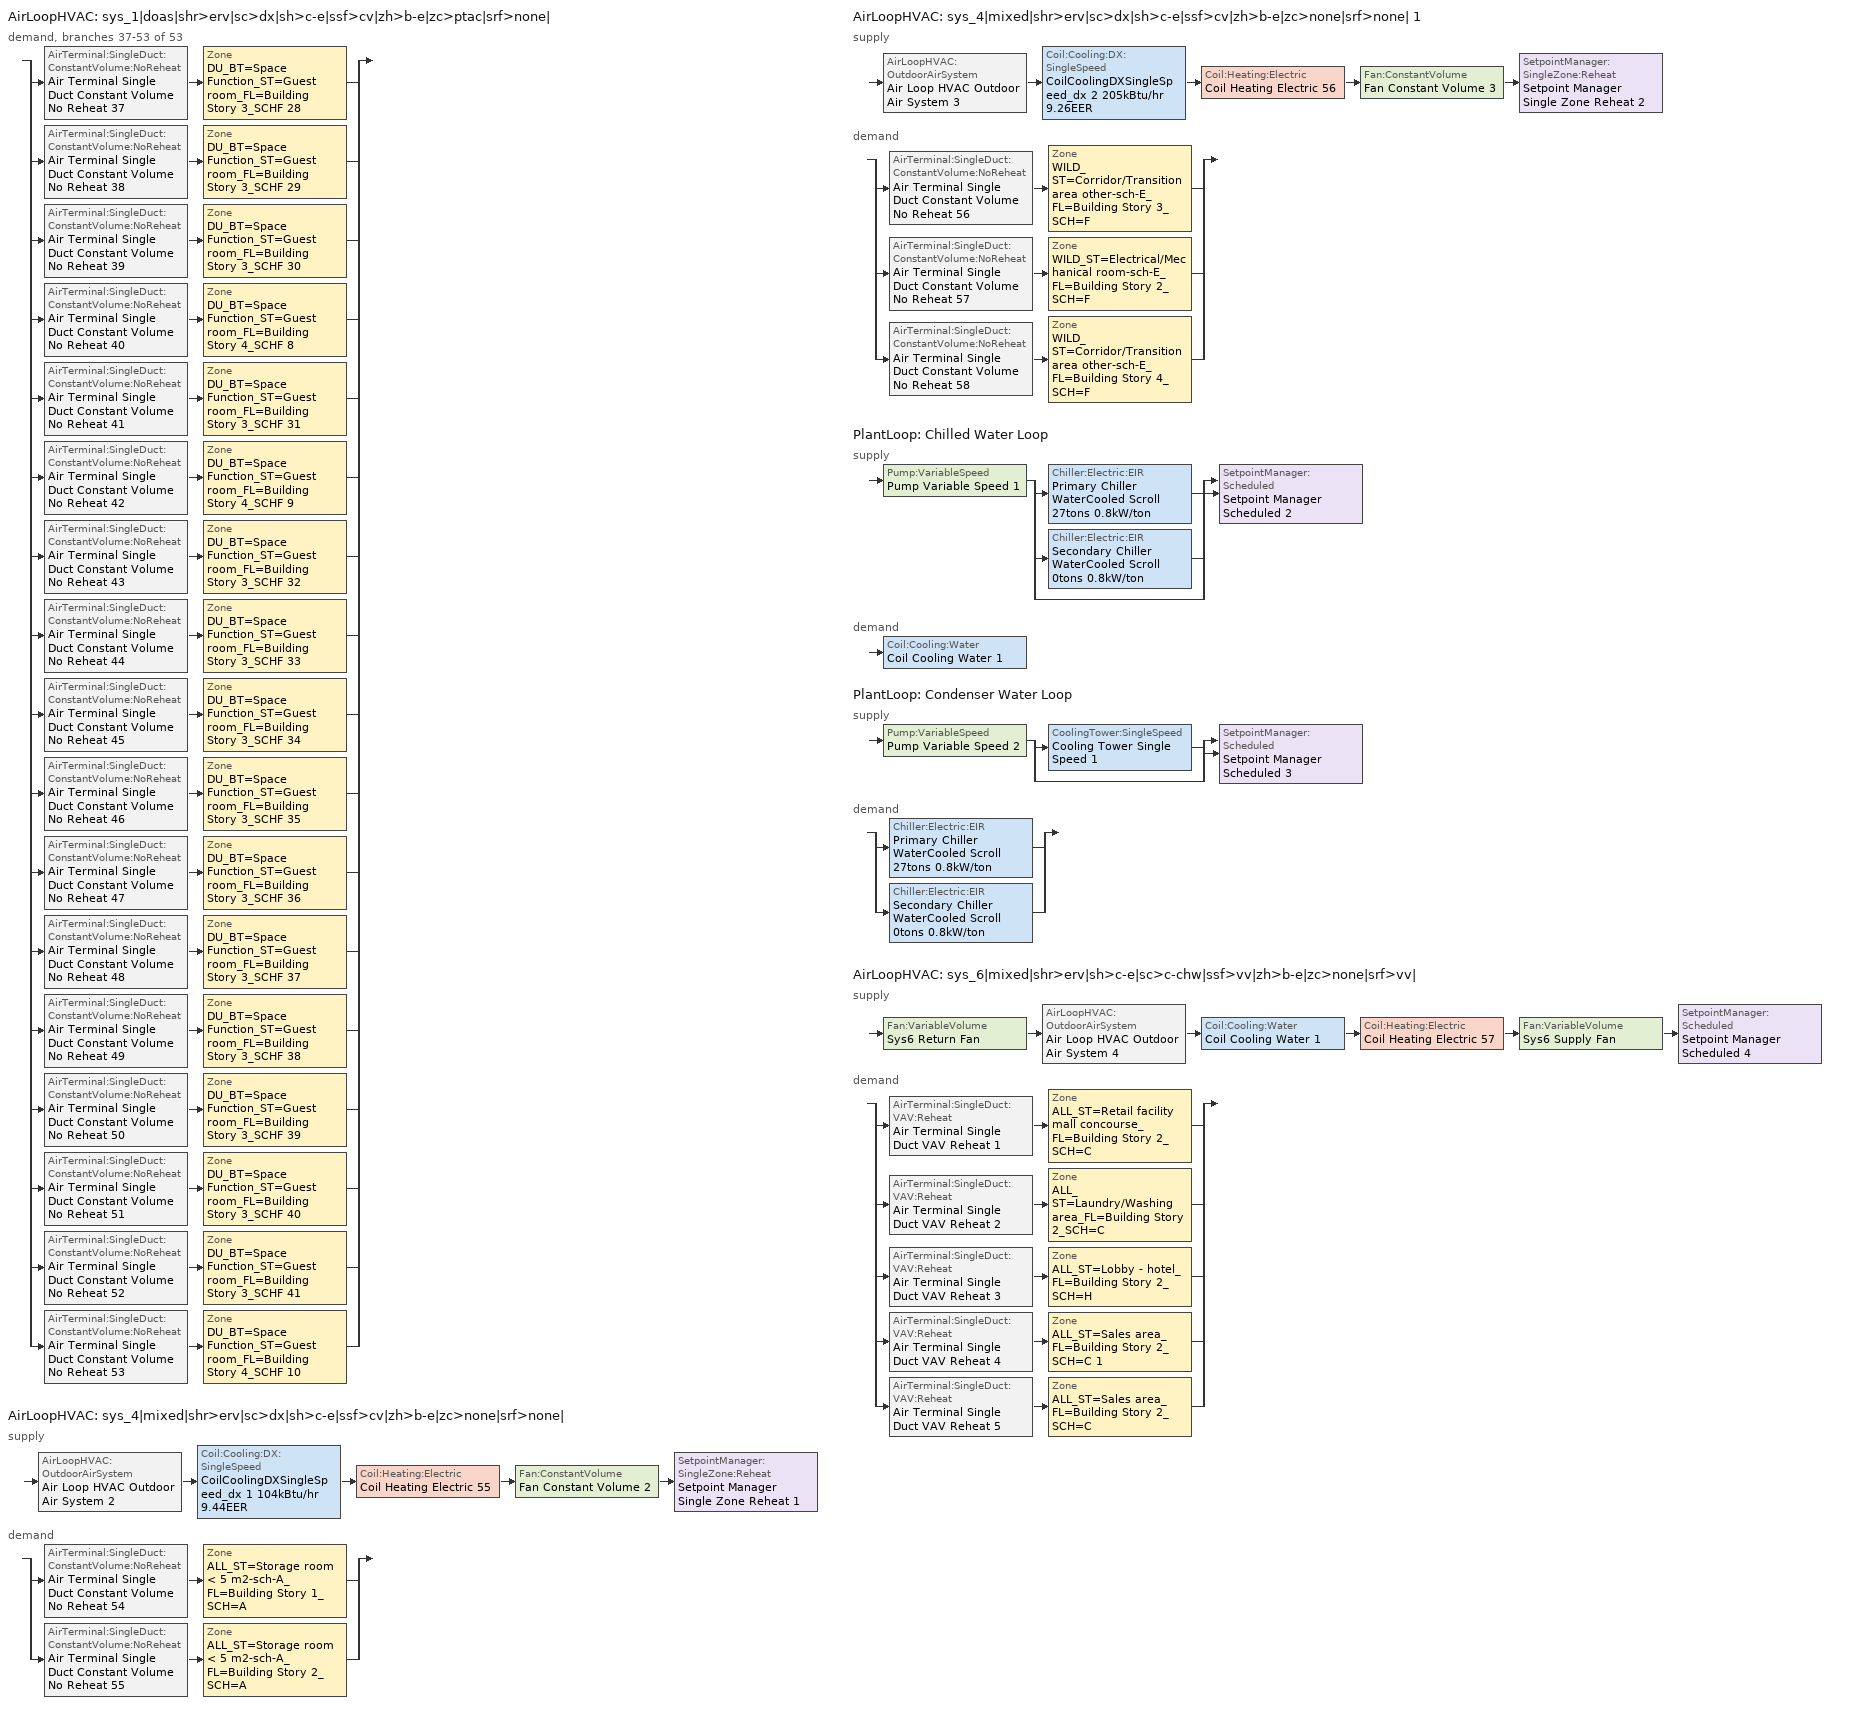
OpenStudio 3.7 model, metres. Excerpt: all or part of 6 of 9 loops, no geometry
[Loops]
AirLoopHVAC 'sys_1|doas|shr>erv|sc>dx|sh>c-e|ssf>cv|zh>b-e|zc>ptac|srf>none|'
 demand, branches 37-53 of 53: split
  | AirTerminal:SingleDuct:ConstantVolume:NoReheat 'Air Terminal Single Duct Constant Volume No Reheat 37' > Zone 'DU_BT=Space Function_ST=Guest room_FL=Building Story 3_SCHF 28'
  | AirTerminal:SingleDuct:ConstantVolume:NoReheat 'Air Terminal Single Duct Constant Volume No Reheat 38' > Zone 'DU_BT=Space Function_ST=Guest room_FL=Building Story 3_SCHF 29'
  | AirTerminal:SingleDuct:ConstantVolume:NoReheat 'Air Terminal Single Duct Constant Volume No Reheat 39' > Zone 'DU_BT=Space Function_ST=Guest room_FL=Building Story 3_SCHF 30'
  | AirTerminal:SingleDuct:ConstantVolume:NoReheat 'Air Terminal Single Duct Constant Volume No Reheat 40' > Zone 'DU_BT=Space Function_ST=Guest room_FL=Building Story 4_SCHF 8'
  | AirTerminal:SingleDuct:ConstantVolume:NoReheat 'Air Terminal Single Duct Constant Volume No Reheat 41' > Zone 'DU_BT=Space Function_ST=Guest room_FL=Building Story 3_SCHF 31'
  | AirTerminal:SingleDuct:ConstantVolume:NoReheat 'Air Terminal Single Duct Constant Volume No Reheat 42' > Zone 'DU_BT=Space Function_ST=Guest room_FL=Building Story 4_SCHF 9'
  | AirTerminal:SingleDuct:ConstantVolume:NoReheat 'Air Terminal Single Duct Constant Volume No Reheat 43' > Zone 'DU_BT=Space Function_ST=Guest room_FL=Building Story 3_SCHF 32'
  | AirTerminal:SingleDuct:ConstantVolume:NoReheat 'Air Terminal Single Duct Constant Volume No Reheat 44' > Zone 'DU_BT=Space Function_ST=Guest room_FL=Building Story 3_SCHF 33'
  | AirTerminal:SingleDuct:ConstantVolume:NoReheat 'Air Terminal Single Duct Constant Volume No Reheat 45' > Zone 'DU_BT=Space Function_ST=Guest room_FL=Building Story 3_SCHF 34'
  | AirTerminal:SingleDuct:ConstantVolume:NoReheat 'Air Terminal Single Duct Constant Volume No Reheat 46' > Zone 'DU_BT=Space Function_ST=Guest room_FL=Building Story 3_SCHF 35'
  | AirTerminal:SingleDuct:ConstantVolume:NoReheat 'Air Terminal Single Duct Constant Volume No Reheat 47' > Zone 'DU_BT=Space Function_ST=Guest room_FL=Building Story 3_SCHF 36'
  | AirTerminal:SingleDuct:ConstantVolume:NoReheat 'Air Terminal Single Duct Constant Volume No Reheat 48' > Zone 'DU_BT=Space Function_ST=Guest room_FL=Building Story 3_SCHF 37'
  | AirTerminal:SingleDuct:ConstantVolume:NoReheat 'Air Terminal Single Duct Constant Volume No Reheat 49' > Zone 'DU_BT=Space Function_ST=Guest room_FL=Building Story 3_SCHF 38'
  | AirTerminal:SingleDuct:ConstantVolume:NoReheat 'Air Terminal Single Duct Constant Volume No Reheat 50' > Zone 'DU_BT=Space Function_ST=Guest room_FL=Building Story 3_SCHF 39'
  | AirTerminal:SingleDuct:ConstantVolume:NoReheat 'Air Terminal Single Duct Constant Volume No Reheat 51' > Zone 'DU_BT=Space Function_ST=Guest room_FL=Building Story 3_SCHF 40'
  | AirTerminal:SingleDuct:ConstantVolume:NoReheat 'Air Terminal Single Duct Constant Volume No Reheat 52' > Zone 'DU_BT=Space Function_ST=Guest room_FL=Building Story 3_SCHF 41'
  | AirTerminal:SingleDuct:ConstantVolume:NoReheat 'Air Terminal Single Duct Constant Volume No Reheat 53' > Zone 'DU_BT=Space Function_ST=Guest room_FL=Building Story 4_SCHF 10'
AirLoopHVAC 'sys_4|mixed|shr>erv|sc>dx|sh>c-e|ssf>cv|zh>b-e|zc>none|srf>none|'
 supply: AirLoopHVAC:OutdoorAirSystem 'Air Loop HVAC Outdoor Air System 2' > Coil:Cooling:DX:SingleSpeed 'CoilCoolingDXSingleSpeed_dx 1 104kBtu/hr 9.44EER' > Coil:Heating:Electric 'Coil Heating Electric 55' > Fan:ConstantVolume 'Fan Constant Volume 2' > SetpointManager:SingleZone:Reheat 'Setpoint Manager Single Zone Reheat 1'
 demand: split
  | AirTerminal:SingleDuct:ConstantVolume:NoReheat 'Air Terminal Single Duct Constant Volume No Reheat 54' > Zone 'ALL_ST=Storage room < 5 m2-sch-A_FL=Building Story 1_SCH=A'
  | AirTerminal:SingleDuct:ConstantVolume:NoReheat 'Air Terminal Single Duct Constant Volume No Reheat 55' > Zone 'ALL_ST=Storage room < 5 m2-sch-A_FL=Building Story 2_SCH=A'
AirLoopHVAC 'sys_4|mixed|shr>erv|sc>dx|sh>c-e|ssf>cv|zh>b-e|zc>none|srf>none| 1'
 supply: AirLoopHVAC:OutdoorAirSystem 'Air Loop HVAC Outdoor Air System 3' > Coil:Cooling:DX:SingleSpeed 'CoilCoolingDXSingleSpeed_dx 2 205kBtu/hr 9.26EER' > Coil:Heating:Electric 'Coil Heating Electric 56' > Fan:ConstantVolume 'Fan Constant Volume 3' > SetpointManager:SingleZone:Reheat 'Setpoint Manager Single Zone Reheat 2'
 demand: split
  | AirTerminal:SingleDuct:ConstantVolume:NoReheat 'Air Terminal Single Duct Constant Volume No Reheat 56' > Zone 'WILD_ST=Corridor/Transition area other-sch-E_FL=Building Story 3_SCH=F'
  | AirTerminal:SingleDuct:ConstantVolume:NoReheat 'Air Terminal Single Duct Constant Volume No Reheat 57' > Zone 'WILD_ST=Electrical/Mechanical room-sch-E_FL=Building Story 2_SCH=F'
  | AirTerminal:SingleDuct:ConstantVolume:NoReheat 'Air Terminal Single Duct Constant Volume No Reheat 58' > Zone 'WILD_ST=Corridor/Transition area other-sch-E_FL=Building Story 4_SCH=F'
PlantLoop 'Chilled Water Loop'
 supply: Pump:VariableSpeed 'Pump Variable Speed 1' > split
  | Chiller:Electric:EIR 'Primary Chiller WaterCooled Scroll 27tons 0.8kW/ton'
  | Chiller:Electric:EIR 'Secondary Chiller WaterCooled Scroll 0tons 0.8kW/ton'
  | bypass
  join > SetpointManager:Scheduled 'Setpoint Manager Scheduled 2'
 demand: Coil:Cooling:Water 'Coil Cooling Water 1'
PlantLoop 'Condenser Water Loop'
 supply: Pump:VariableSpeed 'Pump Variable Speed 2' > split
  | CoolingTower:SingleSpeed 'Cooling Tower Single Speed 1'
  | bypass
  join > SetpointManager:Scheduled 'Setpoint Manager Scheduled 3'
 demand: split
  | Chiller:Electric:EIR 'Primary Chiller WaterCooled Scroll 27tons 0.8kW/ton'
  | Chiller:Electric:EIR 'Secondary Chiller WaterCooled Scroll 0tons 0.8kW/ton'
AirLoopHVAC 'sys_6|mixed|shr>erv|sh>c-e|sc>c-chw|ssf>vv|zh>b-e|zc>none|srf>vv|'
 supply: Fan:VariableVolume 'Sys6 Return Fan' > AirLoopHVAC:OutdoorAirSystem 'Air Loop HVAC Outdoor Air System 4' > Coil:Cooling:Water 'Coil Cooling Water 1' > Coil:Heating:Electric 'Coil Heating Electric 57' > Fan:VariableVolume 'Sys6 Supply Fan' > SetpointManager:Scheduled 'Setpoint Manager Scheduled 4'
 demand: split
  | AirTerminal:SingleDuct:VAV:Reheat 'Air Terminal Single Duct VAV Reheat 1' > Zone 'ALL_ST=Retail facility mall concourse_FL=Building Story 2_SCH=C'
  | AirTerminal:SingleDuct:VAV:Reheat 'Air Terminal Single Duct VAV Reheat 2' > Zone 'ALL_ST=Laundry/Washing area_FL=Building Story 2_SCH=C'
  | AirTerminal:SingleDuct:VAV:Reheat 'Air Terminal Single Duct VAV Reheat 3' > Zone 'ALL_ST=Lobby - hotel_FL=Building Story 2_SCH=H'
  | AirTerminal:SingleDuct:VAV:Reheat 'Air Terminal Single Duct VAV Reheat 4' > Zone 'ALL_ST=Sales area_FL=Building Story 2_SCH=C 1'
  | AirTerminal:SingleDuct:VAV:Reheat 'Air Terminal Single Duct VAV Reheat 5' > Zone 'ALL_ST=Sales area_FL=Building Story 2_SCH=C'
[Sizing:Zone] Zone Cooling Design Supply Air Temperature Input Method=TemperatureDifference; Zone Cooling Design Supply Air Temperature {C}=14; Zone Cooling Design Supply Air Temperature Difference {deltaC}=11; Zone Heating Design Supply Air Temperature Input Method=TemperatureDifference; Zone Heating Design Supply Air Temperature {C}=40; Zone Heating Design Supply Air Temperature Difference {deltaC}=21; Zone Cooling Design Supply Air Humidity Ratio {kg-H2O/kg-air}=0.0085; Zone Heating Design Supply Air Humidity Ratio {kg-H2O/kg-air}=0.008; Zone Heating Sizing Factor=1.3; Zone Cooling Sizing Factor=1.1; Cooling Design Air Flow Method=DesignDay; Heating Design Air Flow Method=DesignDay; Account for Dedicated Outdoor Air System=No; Dedicated Outdoor Air System Control Strategy=NeutralSupplyAir; Dedicated Outdoor Air Low Setpoint Temperature for Design {C}=autosize; Dedicated Outdoor Air High Setpoint Temperature for Design {C}=autosize; Zone Load Sizing Method=Sensible Load Only No Latent Load; Zone Latent Cooling Design Supply Air Humidity Ratio Input Method=HumidityRatioDifference; Zone Cooling Design Supply Air Humidity Ratio Difference {kgWater/kgDryAir}=0.005; Zone Latent Heating Design Supply Air Humidity Ratio Input Method=HumidityRatioDifference; Zone Humidification Design Supply Air Humidity Ratio Difference {kgWater/kgDryAir}=0.005
DU_BT=Space Function_ST=Guest room_FL=Building Story 3_SCHF 28; DU_BT=Space Function_ST=Guest room_FL=Building Story 3_SCHF 29; DU_BT=Space Function_ST=Guest room_FL=Building Story 3_SCHF 30; DU_BT=Space Function_ST=Guest room_FL=Building Story 4_SCHF 8; DU_BT=Space Function_ST=Guest room_FL=Building Story 3_SCHF 31; DU_BT=Space Function_ST=Guest room_FL=Building Story 4_SCHF 9; DU_BT=Space Function_ST=Guest room_FL=Building Story 3_SCHF 32; DU_BT=Space Function_ST=Guest room_FL=Building Story 3_SCHF 33; DU_BT=Space Function_ST=Guest room_FL=Building Story 3_SCHF 34; DU_BT=Space Function_ST=Guest room_FL=Building Story 3_SCHF 35; DU_BT=Space Function_ST=Guest room_FL=Building Story 3_SCHF 36; DU_BT=Space Function_ST=Guest room_FL=Building Story 3_SCHF 37; DU_BT=Space Function_ST=Guest room_FL=Building Story 3_SCHF 38; DU_BT=Space Function_ST=Guest room_FL=Building Story 3_SCHF 39; DU_BT=Space Function_ST=Guest room_FL=Building Story 3_SCHF 40; DU_BT=Space Function_ST=Guest room_FL=Building Story 3_SCHF 41; DU_BT=Space Function_ST=Guest room_FL=Building Story 4_SCHF 10; ALL_ST=Sales area_FL=Building Story 2_SCH=C; ALL_ST=Retail facility mall concourse_FL=Building Story 2_SCH=C; ALL_ST=Sales area_FL=Building Story 2_SCH=C 1; ALL_ST=Laundry/Washing area_FL=Building Story 2_SCH=C; ALL_ST=Storage room < 5 m2-sch-A_FL=Building Story 1_SCH=A; ALL_ST=Lobby - hotel_FL=Building Story 2_SCH=H; ALL_ST=Storage room < 5 m2-sch-A_FL=Building Story 2_SCH=A; WILD_ST=Corridor/Transition area other-sch-E_FL=Building Story 3_SCH=F; WILD_ST=Electrical/Mechanical room-sch-E_FL=Building Story 2_SCH=F; WILD_ST=Corridor/Transition area other-sch-E_FL=Building Story 4_SCH=F
[Zone equipment]
DU_BT=Space Function_ST=Guest room_FL=Building Story 3_SCHF 28: DU_BT=Space Function_ST=Guest room_FL=Building Story 3_SCHF 28 PTAC, Zone HVAC Baseboard Convective Electric 37, Air Terminal Single Duct Constant Volume No Reheat 37
DU_BT=Space Function_ST=Guest room_FL=Building Story 3_SCHF 29: DU_BT=Space Function_ST=Guest room_FL=Building Story 3_SCHF 29 PTAC, Zone HVAC Baseboard Convective Electric 38, Air Terminal Single Duct Constant Volume No Reheat 38
DU_BT=Space Function_ST=Guest room_FL=Building Story 3_SCHF 30: DU_BT=Space Function_ST=Guest room_FL=Building Story 3_SCHF 30 PTAC, Zone HVAC Baseboard Convective Electric 39, Air Terminal Single Duct Constant Volume No Reheat 39
DU_BT=Space Function_ST=Guest room_FL=Building Story 4_SCHF 8: DU_BT=Space Function_ST=Guest room_FL=Building Story 4_SCHF 8 PTAC, Zone HVAC Baseboard Convective Electric 40, Air Terminal Single Duct Constant Volume No Reheat 40
DU_BT=Space Function_ST=Guest room_FL=Building Story 3_SCHF 31: DU_BT=Space Function_ST=Guest room_FL=Building Story 3_SCHF 31 PTAC, Zone HVAC Baseboard Convective Electric 41, Air Terminal Single Duct Constant Volume No Reheat 41
DU_BT=Space Function_ST=Guest room_FL=Building Story 4_SCHF 9: DU_BT=Space Function_ST=Guest room_FL=Building Story 4_SCHF 9 PTAC, Zone HVAC Baseboard Convective Electric 42, Air Terminal Single Duct Constant Volume No Reheat 42
DU_BT=Space Function_ST=Guest room_FL=Building Story 3_SCHF 32: DU_BT=Space Function_ST=Guest room_FL=Building Story 3_SCHF 32 PTAC, Zone HVAC Baseboard Convective Electric 43, Air Terminal Single Duct Constant Volume No Reheat 43
DU_BT=Space Function_ST=Guest room_FL=Building Story 3_SCHF 33: DU_BT=Space Function_ST=Guest room_FL=Building Story 3_SCHF 33 PTAC, Zone HVAC Baseboard Convective Electric 44, Air Terminal Single Duct Constant Volume No Reheat 44
DU_BT=Space Function_ST=Guest room_FL=Building Story 3_SCHF 34: DU_BT=Space Function_ST=Guest room_FL=Building Story 3_SCHF 34 PTAC, Zone HVAC Baseboard Convective Electric 45, Air Terminal Single Duct Constant Volume No Reheat 45
DU_BT=Space Function_ST=Guest room_FL=Building Story 3_SCHF 35: DU_BT=Space Function_ST=Guest room_FL=Building Story 3_SCHF 35 PTAC, Zone HVAC Baseboard Convective Electric 46, Air Terminal Single Duct Constant Volume No Reheat 46
DU_BT=Space Function_ST=Guest room_FL=Building Story 3_SCHF 36: DU_BT=Space Function_ST=Guest room_FL=Building Story 3_SCHF 36 PTAC, Zone HVAC Baseboard Convective Electric 47, Air Terminal Single Duct Constant Volume No Reheat 47
DU_BT=Space Function_ST=Guest room_FL=Building Story 3_SCHF 37: DU_BT=Space Function_ST=Guest room_FL=Building Story 3_SCHF 37 PTAC, Zone HVAC Baseboard Convective Electric 48, Air Terminal Single Duct Constant Volume No Reheat 48
DU_BT=Space Function_ST=Guest room_FL=Building Story 3_SCHF 38: DU_BT=Space Function_ST=Guest room_FL=Building Story 3_SCHF 38 PTAC, Zone HVAC Baseboard Convective Electric 49, Air Terminal Single Duct Constant Volume No Reheat 49
DU_BT=Space Function_ST=Guest room_FL=Building Story 3_SCHF 39: DU_BT=Space Function_ST=Guest room_FL=Building Story 3_SCHF 39 PTAC, Zone HVAC Baseboard Convective Electric 50, Air Terminal Single Duct Constant Volume No Reheat 50
DU_BT=Space Function_ST=Guest room_FL=Building Story 3_SCHF 40: DU_BT=Space Function_ST=Guest room_FL=Building Story 3_SCHF 40 PTAC, Zone HVAC Baseboard Convective Electric 51, Air Terminal Single Duct Constant Volume No Reheat 51
DU_BT=Space Function_ST=Guest room_FL=Building Story 3_SCHF 41: DU_BT=Space Function_ST=Guest room_FL=Building Story 3_SCHF 41 PTAC, Zone HVAC Baseboard Convective Electric 52, Air Terminal Single Duct Constant Volume No Reheat 52
DU_BT=Space Function_ST=Guest room_FL=Building Story 4_SCHF 10: DU_BT=Space Function_ST=Guest room_FL=Building Story 4_SCHF 10 PTAC, Zone HVAC Baseboard Convective Electric 53, Air Terminal Single Duct Constant Volume No Reheat 53
ALL_ST=Sales area_FL=Building Story 2_SCH=C: Zone HVAC Baseboard Convective Electric 63, Air Terminal Single Duct VAV Reheat 5
ALL_ST=Retail facility mall concourse_FL=Building Story 2_SCH=C: Zone HVAC Baseboard Convective Electric 59, Air Terminal Single Duct VAV Reheat 1
ALL_ST=Sales area_FL=Building Story 2_SCH=C 1: Zone HVAC Baseboard Convective Electric 62, Air Terminal Single Duct VAV Reheat 4
ALL_ST=Laundry/Washing area_FL=Building Story 2_SCH=C: Zone HVAC Baseboard Convective Electric 60, Air Terminal Single Duct VAV Reheat 2
ALL_ST=Storage room < 5 m2-sch-A_FL=Building Story 1_SCH=A: Zone HVAC Baseboard Convective Electric 54, Air Terminal Single Duct Constant Volume No Reheat 54
ALL_ST=Lobby - hotel_FL=Building Story 2_SCH=H: Zone HVAC Baseboard Convective Electric 61, Air Terminal Single Duct VAV Reheat 3
ALL_ST=Storage room < 5 m2-sch-A_FL=Building Story 2_SCH=A: Zone HVAC Baseboard Convective Electric 55, Air Terminal Single Duct Constant Volume No Reheat 55
WILD_ST=Corridor/Transition area other-sch-E_FL=Building Story 3_SCH=F: Zone HVAC Baseboard Convective Electric 56, Air Terminal Single Duct Constant Volume No Reheat 56
WILD_ST=Electrical/Mechanical room-sch-E_FL=Building Story 2_SCH=F: Zone HVAC Baseboard Convective Electric 57, Air Terminal Single Duct Constant Volume No Reheat 57
WILD_ST=Corridor/Transition area other-sch-E_FL=Building Story 4_SCH=F: Zone HVAC Baseboard Convective Electric 58, Air Terminal Single Duct Constant Volume No Reheat 58
[AirLoopHVAC] Design Supply Air Flow Rate {m3/s}=autosize; Design Return Air Flow Fraction of Supply Air Flow=1
Name | Availability Schedule
sys_4|mixed|shr>erv|sc>dx|sh>c-e|ssf>cv|zh>b-e|zc>none|srf>none| | sys_4|mixed|shr>none|sc>dx|sh>c-e|ssf>cv|zh>b-e|zc>none|srf>none| Occ Sch
sys_4|mixed|shr>erv|sc>dx|sh>c-e|ssf>cv|zh>b-e|zc>none|srf>none| 1 | sys_4|mixed|shr>none|sc>dx|sh>c-e|ssf>cv|zh>b-e|zc>none|srf>none| 1 Occ Sch
sys_6|mixed|shr>erv|sh>c-e|sc>c-chw|ssf>vv|zh>b-e|zc>none|srf>vv| | sys_6|mixed|shr>none|sh>c-e|sc>c-chw|ssf>vv|zh>b-e|zc>none|srf>vv| Occ Sch
[Sizing:System] Design Outdoor Air Flow Rate {m3/s}=Autosize; Preheat Design Temperature {C}=7; Preheat Design Humidity Ratio {kg-H2O/kg-Air}=0.008; Precool Design Humidity Ratio {kg-H2O/kg-Air}=0.008; Central Cooling Design Supply Air Temperature {C}=13; 100% Outdoor Air in Cooling=No; 100% Outdoor Air in Heating=No; Central Cooling Design Supply Air Humidity Ratio {kg-H2O/kg-Air}=0.0085; Zone Maximum Outdoor Air Fraction=1; Cooling Supply Air Flow Rate Per Floor Area {m3/s-m2}=0.00996765; Cooling Fraction of Autosized Cooling Supply Air Flow Rate=1; Cooling Supply Air Flow Rate Per Unit Cooling Capacity {m3/s-W}=3.94755e-05; Heating Supply Air Flow Rate Per Floor Area {m3/s-m2}=0.00996765; Heating Fraction of Autosized Heating Supply Air Flow Rate=1; Heating Fraction of Autosized Cooling Supply Air Flow Rate=1; Heating Supply Air Flow Rate Per Unit Heating Capacity {m3/s-W}=3.15882e-05; Cooling Design Capacity Method=CoolingDesignCapacity; Cooling Design Capacity {W}=autosize; Cooling Design Capacity Per Floor Area {W/m2}=234.7; Fraction of Autosized Cooling Design Capacity=1; Heating Design Capacity Method=HeatingDesignCapacity; Heating Design Capacity {W}=autosize; Heating Design Capacity Per Floor Area {W/m2}=157; Fraction of Autosized Heating Design Capacity=1; Central Cooling Capacity Control Method=OnOff; Occupant Diversity=autosize
Name | Type of Load to Size On | Central Heating Maximum System Air Flow Ratio | Precool Design Temperature {C} | Central Heating Design Supply Air Temperature {C} | Sizing Option | Central Heating Design Supply Air Humidity Ratio {kg-H2O/kg-Air} | Cooling Design Air Flow Method | Cooling Design Air Flow Rate {m3/s} | Heating Design Air Flow Method | Heating Design Air Flow Rate {m3/s} | System Outdoor Air Method
sys_4|mixed|shr>erv|sc>dx|sh>c-e|ssf>cv|zh>b-e|zc>none|srf>none|; sys_4|mixed|shr>erv|sc>dx|sh>c-e|ssf>cv|zh>b-e|zc>none|srf>none| 1 | Sensible | 1 | 13 | 43 | NonCoincident | 0.008 | DesignDay | 0 | DesignDay | 0 | ZoneSum
sys_6|mixed|shr>erv|sh>c-e|sc>c-chw|ssf>vv|zh>b-e|zc>none|srf>vv| |  | 0.3 | 12.8 | 13.1
[Fan:ConstantVolume] Availability Schedule=Always On Discrete; Fan Total Efficiency=0.39975; Pressure Rise {Pa}=640; Maximum Flow Rate {m3/s}=AutoSize; Motor Efficiency=0.615
Fan Constant Volume 2; Fan Constant Volume 3
[Coil:Heating:Electric]
Name | Availability Schedule | Nominal Capacity {W}
Coil Heating Electric 38; Coil Heating Electric 39; Coil Heating Electric 40; Coil Heating Electric 41; Coil Heating Electric 42; Coil Heating Electric 43; Coil Heating Electric 44; Coil Heating Electric 45; Coil Heating Electric 46; Coil Heating Electric 47; Coil Heating Electric 48; Coil Heating Electric 49; Coil Heating Electric 50; Coil Heating Electric 51; Coil Heating Electric 52; Coil Heating Electric 53; Coil Heating Electric 54 | ON_OFF_ALWAYS_OFF
Coil Heating Electric 55; Coil Heating Electric 56; Coil Heating Electric 57 | Always On Discrete
Coil Heating Electric 58 | Always On Discrete | 12689.1
Coil Heating Electric 59 | Always On Discrete | 7809.17
Coil Heating Electric 60 | Always On Discrete | 36049.3
Coil Heating Electric 61 | Always On Discrete | 5200.39
Coil Heating Electric 62 | Always On Discrete | 3796.34
[Coil:Cooling:DX:SingleSpeed] Availability Schedule=Always On Discrete; Rated Total Cooling Capacity {W}=autosize; Rated Sensible Heat Ratio=autosize; Rated Air Flow Rate {m3/s}=autosize; Rated Evaporator Fan Power Per Volume Flow Rate 2017 {W/(m3/s)}=773.3; Rated Evaporator Fan Power Per Volume Flow Rate 2023 {W/(m3/s)}=934.4; Total Cooling Capacity Function of Temperature Curve=DXCOOL-NECB2011-REF-CAPFT; Total Cooling Capacity Function of Flow Fraction Curve=DXCOOL-NECB2011-REF-CAPFFLOW; Energy Input Ratio Function of Temperature Curve=DXCOOL-NECB2011-REF-COOLEIRFT; Energy Input Ratio Function of Flow Fraction Curve=DXCOOL-NECB2011-REF-COOLEIRFFLOW; Part Load Fraction Correlation Curve=DXCOOL-NECB2011-REF-COOLPLFFPLR; Minimum Outdoor Dry-Bulb Temperature for Compressor Operation {C}=-25; Nominal Time for Condensate Removal to Begin {s}=0; Ratio of Initial Moisture Evaporation Rate and Steady State Latent Capacity=0; Maximum Cycling Rate {cycles/hr}=0; Latent Capacity Time Constant {s}=0; Condenser Type=AirCooled; Evaporative Condenser Effectiveness=0.9; Evaporative Condenser Air Flow Rate {m3/s}=autosize; Evaporative Condenser Pump Rated Power Consumption {W}=autosize; Crankcase Heater Capacity {W}=0; Maximum Outdoor Dry-Bulb Temperature for Crankcase Heater Operation {C}=10; Basin Heater Capacity {W/K}=0; Basin Heater Setpoint Temperature {C}=2
Name | Rated COP {W/W}
Coil Cooling DX Single Speed 37 6kBtu/hr 11.0EER; Coil Cooling DX Single Speed 38 3kBtu/hr 11.0EER; Coil Cooling DX Single Speed 39 3kBtu/hr 11.0EER; Coil Cooling DX Single Speed 41 3kBtu/hr 11.0EER; Coil Cooling DX Single Speed 43 3kBtu/hr 11.0EER; Coil Cooling DX Single Speed 44 3kBtu/hr 11.0EER; Coil Cooling DX Single Speed 45 2kBtu/hr 11.0EER; Coil Cooling DX Single Speed 46 3kBtu/hr 11.0EER; Coil Cooling DX Single Speed 47 6kBtu/hr 11.0EER; Coil Cooling DX Single Speed 48 3kBtu/hr 11.0EER; Coil Cooling DX Single Speed 49 6kBtu/hr 11.0EER; Coil Cooling DX Single Speed 50 3kBtu/hr 11.0EER; Coil Cooling DX Single Speed 51 3kBtu/hr 11.0EER; Coil Cooling DX Single Speed 52 2kBtu/hr 11.0EER | 3.80275
Coil Cooling DX Single Speed 40 21kBtu/hr 9.3EER | 3.23526
Coil Cooling DX Single Speed 42 12kBtu/hr 9.9EER | 3.43799
Coil Cooling DX Single Speed 53 12kBtu/hr 9.9EER | 3.43735
CoilCoolingDXSingleSpeed_dx 1 104kBtu/hr 9.44EER | 3.28022
CoilCoolingDXSingleSpeed_dx 2 205kBtu/hr 9.26EER | 3.22027
[Controller:OutdoorAir] Minimum Outdoor Air Flow Rate {m3/s}=autosize; Maximum Outdoor Air Flow Rate {m3/s}=Autosize; Economizer Control Type=DifferentialEnthalpy; Economizer Control Action Type=ModulateFlow; Lockout Type=NoLockout; Minimum Limit Type=FixedMinimum; High Humidity Control=No; Heat Recovery Bypass Control Type=BypassWhenOAFlowGreaterThanMinimum; Economizer Operation Staging=InterlockedWithMechanicalCooling
Name | Minimum Outdoor Air Schedule | Controller Mechanical Ventilation
Controller Outdoor Air 2 | sys_4|mixed|shr>none|sc>dx|sh>c-e|ssf>cv|zh>b-e|zc>none|srf>none| Occ Sch | Controller Mechanical Ventilation 2
Controller Outdoor Air 3 | sys_4|mixed|shr>none|sc>dx|sh>c-e|ssf>cv|zh>b-e|zc>none|srf>none| 1 Occ Sch | Controller Mechanical Ventilation 3
Controller Outdoor Air 4 | sys_6|mixed|shr>none|sh>c-e|sc>c-chw|ssf>vv|zh>b-e|zc>none|srf>vv| Occ Sch | Controller Mechanical Ventilation 4
[Controller:MechanicalVentilation] Availability Schedule=Always On Discrete; System Outdoor Air Method=ZoneSum
Controller Mechanical Ventilation 2; Controller Mechanical Ventilation 3; Controller Mechanical Ventilation 4
[AirLoopHVAC:OutdoorAirSystem]
Name | Controller
Air Loop HVAC Outdoor Air System 2 | Controller Outdoor Air 2
Air Loop HVAC Outdoor Air System 3 | Controller Outdoor Air 3
Air Loop HVAC Outdoor Air System 4 | Controller Outdoor Air 4
[SetpointManager:Scheduled] Control Variable=Temperature
Name | Schedule | Setpoint Node or NodeList
Setpoint Manager Scheduled 2 | CHW Temp | Chilled Water Loop Supply Outlet Node
Setpoint Manager Scheduled 3 | CW Temp | Condenser Water Loop Supply Outlet Node
Setpoint Manager Scheduled 4 | Supply Air Temp | sys_6|mixed|shr>erv|sh>c-e|sc>c-chw|ssf>vv|zh>b-e|zc>none|srf>vv| Supply Outlet Node
[Fan:OnOff] Availability Schedule=Always On Discrete; Fan Total Efficiency=0.39975; Pressure Rise {Pa}=331.288; Maximum Flow Rate {m3/s}=autosize; Motor Efficiency=0.615; Motor In Airstream Fraction=1
Name | Fan Power Ratio Function of Speed Ratio Curve | Fan Efficiency Ratio Function of Speed Ratio Curve
Fan On Off 37 | Fan On Off Power Curve 36 | Fan On Off Efficiency Curve 36
Fan On Off 38 | Fan On Off Power Curve 37 | Fan On Off Efficiency Curve 37
Fan On Off 39 | Fan On Off Power Curve 38 | Fan On Off Efficiency Curve 38
Fan On Off 40 | Fan On Off Power Curve 39 | Fan On Off Efficiency Curve 39
Fan On Off 41 | Fan On Off Power Curve 40 | Fan On Off Efficiency Curve 40
Fan On Off 42 | Fan On Off Power Curve 41 | Fan On Off Efficiency Curve 41
Fan On Off 43 | Fan On Off Power Curve 42 | Fan On Off Efficiency Curve 42
Fan On Off 44 | Fan On Off Power Curve 43 | Fan On Off Efficiency Curve 43
Fan On Off 45 | Fan On Off Power Curve 44 | Fan On Off Efficiency Curve 44
Fan On Off 46 | Fan On Off Power Curve 45 | Fan On Off Efficiency Curve 45
Fan On Off 47 | Fan On Off Power Curve 46 | Fan On Off Efficiency Curve 46
Fan On Off 48 | Fan On Off Power Curve 47 | Fan On Off Efficiency Curve 47
Fan On Off 49 | Fan On Off Power Curve 48 | Fan On Off Efficiency Curve 48
Fan On Off 50 | Fan On Off Power Curve 49 | Fan On Off Efficiency Curve 49
Fan On Off 51 | Fan On Off Power Curve 50 | Fan On Off Efficiency Curve 50
Fan On Off 52 | Fan On Off Power Curve 51 | Fan On Off Efficiency Curve 51
Fan On Off 53 | Fan On Off Power Curve 52 | Fan On Off Efficiency Curve 52
[ZoneHVAC:PackagedTerminalAirConditioner] Availability Schedule=Always On Discrete; Supply Air Flow Rate During Cooling Operation {m3/s}=Autosize; Supply Air Flow Rate During Heating Operation {m3/s}=Autosize; Supply Air Flow Rate When No Cooling or Heating is Needed {m3/s}=Autosize; Outdoor Air Flow Rate During Cooling Operation {m3/s}=1e-05; Outdoor Air Flow Rate During Heating Operation {m3/s}=1e-05; Outdoor Air Flow Rate When No Cooling or Heating is Needed {m3/s}=1e-05; Fan Placement=DrawThrough; Supply Air Fan Operating Mode Schedule=ON_OFF_ALWAYS_OFF
Name | Supply Air Fan | Heating Coil | Cooling Coil
DU_BT=Space Function_ST=Guest room_FL=Building Story 3_SCHF 28 PTAC | Fan On Off 37 | Coil Heating Electric 38 | Coil Cooling DX Single Speed 37 6kBtu/hr 11.0EER
DU_BT=Space Function_ST=Guest room_FL=Building Story 3_SCHF 29 PTAC | Fan On Off 38 | Coil Heating Electric 39 | Coil Cooling DX Single Speed 38 3kBtu/hr 11.0EER
DU_BT=Space Function_ST=Guest room_FL=Building Story 3_SCHF 30 PTAC | Fan On Off 39 | Coil Heating Electric 40 | Coil Cooling DX Single Speed 39 3kBtu/hr 11.0EER
DU_BT=Space Function_ST=Guest room_FL=Building Story 4_SCHF 8 PTAC | Fan On Off 40 | Coil Heating Electric 41 | Coil Cooling DX Single Speed 40 21kBtu/hr 9.3EER
DU_BT=Space Function_ST=Guest room_FL=Building Story 3_SCHF 31 PTAC | Fan On Off 41 | Coil Heating Electric 42 | Coil Cooling DX Single Speed 41 3kBtu/hr 11.0EER
DU_BT=Space Function_ST=Guest room_FL=Building Story 4_SCHF 9 PTAC | Fan On Off 42 | Coil Heating Electric 43 | Coil Cooling DX Single Speed 42 12kBtu/hr 9.9EER
DU_BT=Space Function_ST=Guest room_FL=Building Story 3_SCHF 32 PTAC | Fan On Off 43 | Coil Heating Electric 44 | Coil Cooling DX Single Speed 43 3kBtu/hr 11.0EER
DU_BT=Space Function_ST=Guest room_FL=Building Story 3_SCHF 33 PTAC | Fan On Off 44 | Coil Heating Electric 45 | Coil Cooling DX Single Speed 44 3kBtu/hr 11.0EER
DU_BT=Space Function_ST=Guest room_FL=Building Story 3_SCHF 34 PTAC | Fan On Off 45 | Coil Heating Electric 46 | Coil Cooling DX Single Speed 45 2kBtu/hr 11.0EER
DU_BT=Space Function_ST=Guest room_FL=Building Story 3_SCHF 35 PTAC | Fan On Off 46 | Coil Heating Electric 47 | Coil Cooling DX Single Speed 46 3kBtu/hr 11.0EER
DU_BT=Space Function_ST=Guest room_FL=Building Story 3_SCHF 36 PTAC | Fan On Off 47 | Coil Heating Electric 48 | Coil Cooling DX Single Speed 47 6kBtu/hr 11.0EER
DU_BT=Space Function_ST=Guest room_FL=Building Story 3_SCHF 37 PTAC | Fan On Off 48 | Coil Heating Electric 49 | Coil Cooling DX Single Speed 48 3kBtu/hr 11.0EER
DU_BT=Space Function_ST=Guest room_FL=Building Story 3_SCHF 38 PTAC | Fan On Off 49 | Coil Heating Electric 50 | Coil Cooling DX Single Speed 49 6kBtu/hr 11.0EER
DU_BT=Space Function_ST=Guest room_FL=Building Story 3_SCHF 39 PTAC | Fan On Off 50 | Coil Heating Electric 51 | Coil Cooling DX Single Speed 50 3kBtu/hr 11.0EER
DU_BT=Space Function_ST=Guest room_FL=Building Story 3_SCHF 40 PTAC | Fan On Off 51 | Coil Heating Electric 52 | Coil Cooling DX Single Speed 51 3kBtu/hr 11.0EER
DU_BT=Space Function_ST=Guest room_FL=Building Story 3_SCHF 41 PTAC | Fan On Off 52 | Coil Heating Electric 53 | Coil Cooling DX Single Speed 52 2kBtu/hr 11.0EER
DU_BT=Space Function_ST=Guest room_FL=Building Story 4_SCHF 10 PTAC | Fan On Off 53 | Coil Heating Electric 54 | Coil Cooling DX Single Speed 53 12kBtu/hr 9.9EER
[ZoneHVAC:Baseboard:Convective:Electric] Availability Schedule=Always On Discrete; Nominal Capacity {W}=autosize; Efficiency=1
Zone HVAC Baseboard Convective Electric 37; Zone HVAC Baseboard Convective Electric 38; Zone HVAC Baseboard Convective Electric 39; Zone HVAC Baseboard Convective Electric 40; Zone HVAC Baseboard Convective Electric 41; Zone HVAC Baseboard Convective Electric 42; Zone HVAC Baseboard Convective Electric 43; Zone HVAC Baseboard Convective Electric 44; Zone HVAC Baseboard Convective Electric 45; Zone HVAC Baseboard Convective Electric 46; Zone HVAC Baseboard Convective Electric 47; Zone HVAC Baseboard Convective Electric 48; Zone HVAC Baseboard Convective Electric 49; Zone HVAC Baseboard Convective Electric 50; Zone HVAC Baseboard Convective Electric 51; Zone HVAC Baseboard Convective Electric 52; Zone HVAC Baseboard Convective Electric 53; Zone HVAC Baseboard Convective Electric 54; Zone HVAC Baseboard Convective Electric 55; Zone HVAC Baseboard Convective Electric 56; Zone HVAC Baseboard Convective Electric 57; Zone HVAC Baseboard Convective Electric 58; Zone HVAC Baseboard Convective Electric 59; Zone HVAC Baseboard Convective Electric 60; Zone HVAC Baseboard Convective Electric 61; Zone HVAC Baseboard Convective Electric 62; Zone HVAC Baseboard Convective Electric 63
[AirTerminal:SingleDuct:ConstantVolume:NoReheat] Availability Schedule=Always On Discrete; Maximum Air Flow Rate {m3/s}=AutoSize
Air Terminal Single Duct Constant Volume No Reheat 37; Air Terminal Single Duct Constant Volume No Reheat 38; Air Terminal Single Duct Constant Volume No Reheat 39; Air Terminal Single Duct Constant Volume No Reheat 40; Air Terminal Single Duct Constant Volume No Reheat 41; Air Terminal Single Duct Constant Volume No Reheat 42; Air Terminal Single Duct Constant Volume No Reheat 43; Air Terminal Single Duct Constant Volume No Reheat 44; Air Terminal Single Duct Constant Volume No Reheat 45; Air Terminal Single Duct Constant Volume No Reheat 46; Air Terminal Single Duct Constant Volume No Reheat 47; Air Terminal Single Duct Constant Volume No Reheat 48; Air Terminal Single Duct Constant Volume No Reheat 49; Air Terminal Single Duct Constant Volume No Reheat 50; Air Terminal Single Duct Constant Volume No Reheat 51; Air Terminal Single Duct Constant Volume No Reheat 52; Air Terminal Single Duct Constant Volume No Reheat 53; Air Terminal Single Duct Constant Volume No Reheat 54; Air Terminal Single Duct Constant Volume No Reheat 55; Air Terminal Single Duct Constant Volume No Reheat 56; Air Terminal Single Duct Constant Volume No Reheat 57; Air Terminal Single Duct Constant Volume No Reheat 58
[SetpointManager:SingleZone:Reheat] Minimum Supply Air Temperature {C}=13; Maximum Supply Air Temperature {C}=43
Name | Control Zone | Setpoint Node or NodeList
Setpoint Manager Single Zone Reheat 1 | ALL_ST=Storage room < 5 m2-sch-A_FL=Building Story 1_SCH=A | sys_4|mixed|shr>erv|sc>dx|sh>c-e|ssf>cv|zh>b-e|zc>none|srf>none| Supply Outlet Node
Setpoint Manager Single Zone Reheat 2 | WILD_ST=Corridor/Transition area other-sch-E_FL=Building Story 3_SCH=F | sys_4|mixed|shr>erv|sc>dx|sh>c-e|ssf>cv|zh>b-e|zc>none|srf>none| 1 Supply Outlet Node
[PlantLoop] Glycol Concentration=0; Plant Loop Volume {m3}=Autocalculate; Load Distribution Scheme=Optimal
Chilled Water Loop; Condenser Water Loop
[Sizing:Plant] Loop Design Temperature Difference {deltaC}=6; Sizing Option=NonCoincident; Zone Timesteps in Averaging Window=1; Coincident Sizing Factor Mode=None
Name | Loop Type | Design Loop Exit Temperature {C}
Chilled Water Loop | Cooling | 7
Condenser Water Loop | Condenser | 29
[Pump:VariableSpeed] Pump Control Type=Intermittent; Skin Loss Radiative Fraction=0.5; Design Power Sizing Method=PowerPerFlowPerPressure; Design Electric Power per Unit Flow Rate {W/(m3/s)}=348701.1; Design Shaft Power per Unit Flow Rate per Unit Head {W-s/m3-Pa}=1.28205; Design Minimum Flow Rate Fraction=0
Name | Rated Pump Head {Pa} | Motor Efficiency
Pump Variable Speed 1 | 236901 | 0.865
Pump Variable Speed 2 | 210100 | 0.895
[Chiller:Electric:EIR] Reference COP {W/W}=4.5032; Reference Chilled Water Flow Rate {m3/s}=Autosize; Cooling Capacity Function of Temperature Curve=WaterCooled_Scroll_CAPFT_NECB2011; Electric Input to Cooling Output Ratio Function of Temperature Curve=WaterCooled_Scroll_EIRFT_NECB2011; Electric Input to Cooling Output Ratio Function of Part Load Ratio Curve=WaterCooled_Scroll_EIRFPLR_NECB2011; Minimum Part Load Ratio=0.25; Minimum Unloading Ratio=0.25; Condenser Type=WaterCooled; Chiller Flow Mode=LeavingSetpointModulated; Design Heat Recovery Water Flow Rate {m3/s}=Autosize; Sizing Factor=1; Basin Heater Capacity {W/K}=0; Basin Heater Setpoint Temperature {C}=10; Condenser Heat Recovery Relative Capacity Fraction=1
Name | Reference Capacity {W}
Primary Chiller WaterCooled Scroll 27tons 0.8kW/ton | 95476.4
Secondary Chiller WaterCooled Scroll 0tons 0.8kW/ton | 0.001
[CoolingTower:SingleSpeed]
Cooling Tower Single Speed 1: Design Water Flow Rate {m3/s}=autosize; Design Air Flow Rate {m3/s}=autosize; Fan Power at Design Air Flow Rate {W}=1516.82; U-Factor Times Area Value at Design Air Flow Rate {W/K}=autosize; Air Flow Rate in Free Convection Regime {m3/s}=autosize; U-Factor Times Area Value at Free Convection Air Flow Rate {W/K}=autosize; Performance Input Method=UFactorTimesAreaAndDesignWaterFlowRate; Free Convection Capacity {W}=0; Basin Heater Capacity {W/K}=0; Basin Heater Setpoint Temperature {C}=2; Evaporation Loss Mode=LossFactor; Evaporation Loss Factor {percent/K}=0.2; Drift Loss Percent {percent}=0.008; Blowdown Calculation Mode=ConcentrationRatio; Blowdown Concentration Ratio=3; Capacity Control=FanCycling; Number of Cells=1; Cell Control=MinimalCell; Cell Minimum  Water Flow Rate Fraction=0.33; Cell Maximum Water Flow Rate Fraction=2.5; Sizing Factor=1; Free Convection Air Flow Rate Sizing Factor=0.1; Free Convection U-Factor Times Area Value Sizing Factor=0.1; Heat Rejection Capacity and Nominal Capacity Sizing Ratio=1.25; Free Convection Nominal Capacity Sizing Factor=0.1; Design Inlet Air Dry-Bulb Temperature {C}=35; Design Inlet Air Wet-Bulb Temperature {C}=24; Design Approach Temperature {deltaC}=5; Design Range Temperature {deltaC}=6
[Fan:VariableVolume] Availability Schedule=Always On Discrete; Maximum Flow Rate {m3/s}=Autosize; Fan Power Minimum Flow Rate Input Method=Fraction; Fan Power Minimum Air Flow Rate {m3/s}=0; Motor In Airstream Fraction=1; Fan Power Coefficient 5=0
Name | Fan Total Efficiency | Pressure Rise {Pa} | Fan Power Minimum Flow Fraction | Motor Efficiency | Fan Power Coefficient 1 | Fan Power Coefficient 2 | Fan Power Coefficient 3 | Fan Power Coefficient 4
Sys6 Supply Fan | 0.549965 | 1000 | 0.5 | 0.8461 | -4.1457 | 16.803 | -19.471 | 7.8488
Sys6 Return Fan | 0.299975 | 250 | 0.68 | 0.4615 | -2.4176 | 9.5874 | -11.559 | 5.4009
[Coil:Cooling:Water]
Coil Cooling Water 1: Availability Schedule=Always On Discrete
[Controller:WaterCoil]
Controller Water Coil 1: Water Coil=Coil Cooling Water 1; Action=Reverse
[AirTerminal:SingleDuct:VAV:Reheat] Availability Schedule=Always On Discrete; Maximum Air Flow Rate {m3/s}=AutoSize; Zone Minimum Air Flow Input Method=Constant; Constant Minimum Air Flow Fraction=0.3; Maximum Hot Water or Steam Flow Rate {m3/s}=AutoSize; Minimum Hot Water or Steam Flow Rate {m3/s}=0; Convergence Tolerance=0.001; Damper Heating Action=Normal; Maximum Flow per Zone Floor Area During Reheat {m3/s-m2}=AutoSize; Maximum Flow Fraction During Reheat=0.5; Maximum Reheat Air Temperature {C}=43; Control For Outdoor Air=No
Name | Fixed Minimum Air Flow Rate {m3/s} | Reheat Coil
Air Terminal Single Duct VAV Reheat 1 | 0.377724 | Coil Heating Electric 58
Air Terminal Single Duct VAV Reheat 2 | 0.156079 | Coil Heating Electric 59
Air Terminal Single Duct VAV Reheat 3 | 2.61637 | Coil Heating Electric 60
Air Terminal Single Duct VAV Reheat 4 | 0.134143 | Coil Heating Electric 61
Air Terminal Single Duct VAV Reheat 5 | 0.155338 | Coil Heating Electric 62
[Schedule:Ruleset]
Name | Default Day Schedule | Summer Design Day Schedule | Winter Design Day Schedule
ON_OFF_ALWAYS_OFF | Schedule Day 3
CHW Temp | Schedule Day 4
CW Temp | Schedule Day 5
Supply Air Temp | Supply Air Temp Default
sys_4|mixed|shr>none|sc>dx|sh>c-e|ssf>cv|zh>b-e|zc>none|srf>none| Occ Sch | sys_4|mixed|shr>none|sc>dx|sh>c-e|ssf>cv|zh>b-e|zc>none|srf>none| Occ Sch Default | sys_4|mixed|shr>none|sc>dx|sh>c-e|ssf>cv|zh>b-e|zc>none|srf>none| Occ Sch Summer Design Day | sys_4|mixed|shr>none|sc>dx|sh>c-e|ssf>cv|zh>b-e|zc>none|srf>none| Occ Sch Winter Design Day
sys_4|mixed|shr>none|sc>dx|sh>c-e|ssf>cv|zh>b-e|zc>none|srf>none| 1 Occ Sch | sys_4|mixed|shr>none|sc>dx|sh>c-e|ssf>cv|zh>b-e|zc>none|srf>none| 1 Occ Sch Default | sys_4|mixed|shr>none|sc>dx|sh>c-e|ssf>cv|zh>b-e|zc>none|srf>none| 1 Occ Sch Summer Design Day | sys_4|mixed|shr>none|sc>dx|sh>c-e|ssf>cv|zh>b-e|zc>none|srf>none| 1 Occ Sch Winter Design Day
sys_6|mixed|shr>none|sh>c-e|sc>c-chw|ssf>vv|zh>b-e|zc>none|srf>vv| Occ Sch | sys_6|mixed|shr>none|sh>c-e|sc>c-chw|ssf>vv|zh>b-e|zc>none|srf>vv| Occ Sch Default | sys_6|mixed|shr>none|sh>c-e|sc>c-chw|ssf>vv|zh>b-e|zc>none|srf>vv| Occ Sch Summer Design Day | sys_6|mixed|shr>none|sh>c-e|sc>c-chw|ssf>vv|zh>b-e|zc>none|srf>vv| Occ Sch Winter Design Day
[Schedule:Day]
Schedule Day 3; wkdON_OFF_ALWAYS_OFF 1; satON_OFF_ALWAYS_OFF 1; sunON_OFF_ALWAYS_OFF 1: 1, 0, 0, 2, 0, 0, 3, 0, 0, 4, 0, 0, 5, 0, 0, 6, 0, 0, 7, 0, 0, 8, 0, 0, 9, 0, 0, 10, 0, 0, 11, 0, 0, 12, 0, 0, 13, 0, 0, 14, 0, 0, 15, 0, 0, 16, 0, 0, 17, 0, 0, 18, 0, 0, 19, 0, 0, 20, 0, 0, 21, 0, 0, 22, 0, 0, 23, 0, 0, 24, 0, 0
Schedule Day 4; wkdCHW Temp 1; satCHW Temp 1; sunCHW Temp 1: 1, 0, 7, 2, 0, 7, 3, 0, 7, 4, 0, 7, 5, 0, 7, 6, 0, 7, 7, 0, 7, 8, 0, 7, 9, 0, 7, 10, 0, 7, 11, 0, 7, 12, 0, 7, 13, 0, 7, 14, 0, 7, 15, 0, 7, 16, 0, 7, 17, 0, 7, 18, 0, 7, 19, 0, 7, 20, 0, 7, 21, 0, 7, 22, 0, 7, 23, 0, 7, 24, 0, 7
Schedule Day 5; wkdCW Temp 1; satCW Temp 1; sunCW Temp 1: 1, 0, 29, 2, 0, 29, 3, 0, 29, 4, 0, 29, 5, 0, 29, 6, 0, 29, 7, 0, 29, 8, 0, 29, 9, 0, 29, 10, 0, 29, 11, 0, 29, 12, 0, 29, 13, 0, 29, 14, 0, 29, 15, 0, 29, 16, 0, 29, 17, 0, 29, 18, 0, 29, 19, 0, 29, 20, 0, 29, 21, 0, 29, 22, 0, 29, 23, 0, 29, 24, 0, 29
Supply Air Temp Default: 24, 0, 13
sys_4|mixed|shr>none|sc>dx|sh>c-e|ssf>cv|zh>b-e|zc>none|srf>none| Occ Sch Default: 8, 0, 0, 19, 0, 1, 24, 0, 0
sys_4|mixed|shr>none|sc>dx|sh>c-e|ssf>cv|zh>b-e|zc>none|srf>none| Occ Sch Winter Design Day; sys_4|mixed|shr>none|sc>dx|sh>c-e|ssf>cv|zh>b-e|zc>none|srf>none| Occ Sch Summer Design Day; sys_4|mixed|shr>none|sc>dx|sh>c-e|ssf>cv|zh>b-e|zc>none|srf>none| 1 Occ Sch Winter Design Day; sys_4|mixed|shr>none|sc>dx|sh>c-e|ssf>cv|zh>b-e|zc>none|srf>none| 1 Occ Sch Summer Design Day; sys_6|mixed|shr>none|sh>c-e|sc>c-chw|ssf>vv|zh>b-e|zc>none|srf>vv| Occ Sch Default; sys_6|mixed|shr>none|sh>c-e|sc>c-chw|ssf>vv|zh>b-e|zc>none|srf>vv| Occ Sch Winter Design Day; sys_6|mixed|shr>none|sh>c-e|sc>c-chw|ssf>vv|zh>b-e|zc>none|srf>vv| Occ Sch Summer Design Day: 24, 0, 1
Schedule Day 195: 24, 0, 0
sys_4|mixed|shr>none|sc>dx|sh>c-e|ssf>cv|zh>b-e|zc>none|srf>none| 1 Occ Sch Default: 10, 0, 1, 16, 0, 0, 24, 0, 1
[Schedule:Rule] Date Specification Type=DateRange; Start Month=1; Start Day=1; End Month=12; End Day=31
Name | Schedule Ruleset | Rule Order | Day Schedule | Apply Sunday | Apply Monday | Apply Tuesday | Apply Wednesday | Apply Thursday | Apply Friday | Apply Saturday
wkdON_OFF_ALWAYS_OFF rule | ON_OFF_ALWAYS_OFF | 2 | wkdON_OFF_ALWAYS_OFF 1 | No | Yes | Yes | Yes | Yes | Yes | No
satON_OFF_ALWAYS_OFFrule | ON_OFF_ALWAYS_OFF | 1 | satON_OFF_ALWAYS_OFF 1 | No | No | No | No | No | No | Yes
sunON_OFF_ALWAYS_OFFrule | ON_OFF_ALWAYS_OFF | 0 | sunON_OFF_ALWAYS_OFF 1 | Yes | No | No | No | No | No | No
wkdCHW Temp rule | CHW Temp | 2 | wkdCHW Temp 1 | No | Yes | Yes | Yes | Yes | Yes | No
satCHW Temprule | CHW Temp | 1 | satCHW Temp 1 | No | No | No | No | No | No | Yes
sunCHW Temprule | CHW Temp | 0 | sunCHW Temp 1 | Yes | No | No | No | No | No | No
wkdCW Temp rule | CW Temp | 2 | wkdCW Temp 1 | No | Yes | Yes | Yes | Yes | Yes | No
satCW Temprule | CW Temp | 1 | satCW Temp 1 | No | No | No | No | No | No | Yes
sunCW Temprule | CW Temp | 0 | sunCW Temp 1 | Yes | No | No | No | No | No | No
Schedule Rule 114 | sys_4|mixed|shr>none|sc>dx|sh>c-e|ssf>cv|zh>b-e|zc>none|srf>none| Occ Sch | 0 | Schedule Day 195 | Yes |  |  |  |  |  | Yes
[Schedule:Constant]
Always On Discrete: Value=1
[Curve:Biquadratic] Minimum Value of y=24
Name | Coefficient1 Constant | Coefficient2 x | Coefficient3 x**2 | Coefficient4 y | Coefficient5 y**2 | Coefficient6 x*y | Minimum Value of x | Maximum Value of x | Maximum Value of y
DXCOOL-NECB2011-REF-CAPFT | 0.867905 | 0.0142459 | 0.00055436 | -0.0075575 | 3.3e-05 | -0.0001918 | 13 | 24 | 46
DXCOOL-NECB2011-REF-COOLEIRFT | 0.114171 | 0.0281822 | -0.0004199 | 0.0214108 | 0.000161028 | -0.000679104 | 13 | 24 | 46
WaterCooled_Scroll_CAPFT_NECB2011 | 0.94418 | 0.0337102 | 9.75564e-05 | -0.00322114 | -4.91832e-05 | -0.000177584 | 5 | 10 | 35
WaterCooled_Scroll_EIRFT_NECB2011 | 0.727393 | -0.0118922 | 0.000541177 | 0.00187934 | 0.000473461 | -0.000711472 | 5 | 10 | 35
[Curve:Quadratic]
Name | Coefficient1 Constant | Coefficient2 x | Coefficient3 x**2 | Minimum Value of x | Maximum Value of x
DXCOOL-NECB2011-REF-CAPFFLOW | 0.8 | 0.2 | 0 | 0.5 | 1.5
DXCOOL-NECB2011-REF-COOLEIRFFLOW | 1.1552 | -0.1808 | 0.0256 | 0.5 | 1.5
WaterCooled_Scroll_EIRFPLR_NECB2011 | 0.04412 | 0.640367 | 0.319555 | 0 | 1
[Curve:Cubic] Maximum Value of x=1
Name | Coefficient1 Constant | Coefficient2 x | Coefficient3 x**2 | Coefficient4 x**3 | Minimum Value of x
Fan On Off Efficiency Curve 36; Fan On Off Efficiency Curve 37; Fan On Off Efficiency Curve 38; Fan On Off Efficiency Curve 39; Fan On Off Efficiency Curve 40; Fan On Off Efficiency Curve 41; Fan On Off Efficiency Curve 42; Fan On Off Efficiency Curve 43; Fan On Off Efficiency Curve 44; Fan On Off Efficiency Curve 45; Fan On Off Efficiency Curve 46; Fan On Off Efficiency Curve 47; Fan On Off Efficiency Curve 48; Fan On Off Efficiency Curve 49; Fan On Off Efficiency Curve 50; Fan On Off Efficiency Curve 51; Fan On Off Efficiency Curve 52 | 1 | 0 | 0 | 0 | 0
DXCOOL-NECB2011-REF-COOLPLFFPLR | 0.0277 | 4.9151 | -8.184 | 4.2702 | 0.7
[Curve:Exponent] Coefficient1 Constant=1; Coefficient2 Constant=0; Coefficient3 Constant=0; Minimum Value of x=0; Maximum Value of x=1
Fan On Off Power Curve 36; Fan On Off Power Curve 37; Fan On Off Power Curve 38; Fan On Off Power Curve 39; Fan On Off Power Curve 40; Fan On Off Power Curve 41; Fan On Off Power Curve 42; Fan On Off Power Curve 43; Fan On Off Power Curve 44; Fan On Off Power Curve 45; Fan On Off Power Curve 46; Fan On Off Power Curve 47; Fan On Off Power Curve 48; Fan On Off Power Curve 49; Fan On Off Power Curve 50; Fan On Off Power Curve 51; Fan On Off Power Curve 52
